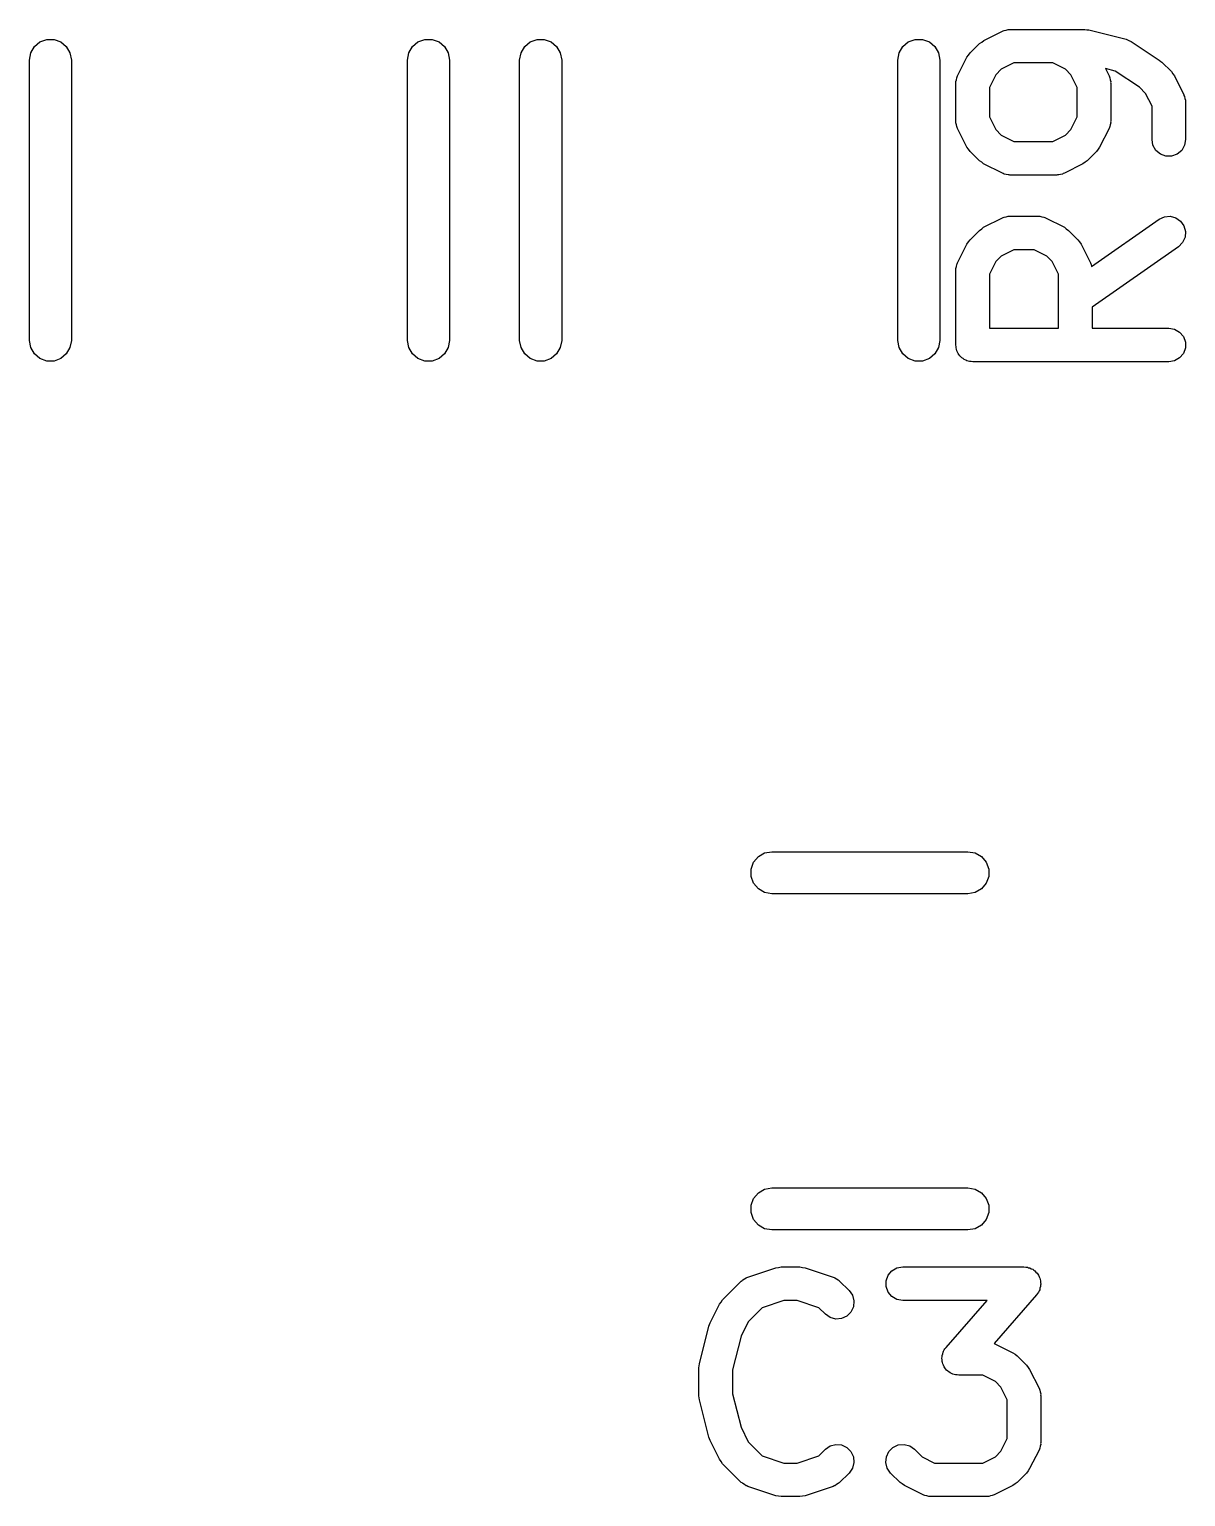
# Model space of a CAD drawing. Extents: x 110.2 to 157.8, y -100.3 to -70.3.
# Drawn here: x 153.25 to 157.38, y -89.63 to -84.39 of the extents above; entities that cross this region are included whole.
import ezdxf

# ---------------------------------------------------------------- set-up
doc = ezdxf.new("R2010")
doc.units = 0
doc.header["$MEASUREMENT"] = 0
doc.layers.add('BLACK', color=7, linetype='CONTINUOUS')

msp = doc.modelspace()

# ---------------------------------------------------------------- linework, layer by layer
at = {"layer": 'Black'}
for p, q in [((156.657, -84.4297), (156.723, -84.3963)), ((156.723, -84.3963), (156.726, -84.3953)), ((156.726, -84.3953), (156.729, -84.3936)), ((156.729, -84.3936), (156.736, -84.3924)), ((156.736, -84.3924), (156.743, -84.3904)), ((156.743, -84.3904), (156.747, -84.3906)), ((156.747, -84.3906), (156.75, -84.39)), ((156.75, -84.39), (157.017, -84.39)), ((157.017, -84.39), (157.024, -84.3913)), ((157.024, -84.3913), (157.031, -84.3918)), ((157.031, -84.3918), (157.165, -84.4251)), ((153.255, -84.4743), (153.268, -84.4518)), ((153.268, -84.4518), (153.287, -84.435)), ((153.287, -84.435), (153.312, -84.4261)), ((153.312, -84.4261), (153.338, -84.4261)), ((153.338, -84.4261), (153.362, -84.435)), ((153.362, -84.435), (153.382, -84.4518)), ((153.382, -84.4518), (153.395, -84.4743)), ((154.605, -84.4743), (154.618, -84.4518)), ((154.618, -84.4518), (154.637, -84.435)), ((154.637, -84.435), (154.662, -84.4261)), ((154.662, -84.4261), (154.688, -84.4261)), ((154.688, -84.4261), (154.713, -84.435)), ((154.713, -84.435), (154.732, -84.4518)), ((154.732, -84.4518), (154.745, -84.4743)), ((155.005, -84.4743), (155.018, -84.4518)), ((155.018, -84.4518), (155.037, -84.435)), ((155.037, -84.435), (155.062, -84.4261)), ((155.062, -84.4261), (155.088, -84.4261)), ((155.088, -84.4261), (155.112, -84.435)), ((155.112, -84.435), (155.132, -84.4518)), ((155.132, -84.4518), (155.145, -84.4743)), ((156.355, -84.4743), (156.368, -84.4518)), ((156.368, -84.4518), (156.387, -84.435)), ((156.387, -84.435), (156.412, -84.4261)), ((156.412, -84.4261), (156.438, -84.4261)), ((156.438, -84.4261), (156.463, -84.435)), ((156.463, -84.435), (156.482, -84.4518)), ((156.482, -84.4518), (156.495, -84.4743)), ((156.608, -84.4742), (156.641, -84.4409)), ((156.641, -84.4409), (156.649, -84.4354)), ((156.649, -84.4354), (156.657, -84.4297)), ((157.165, -84.4251), (157.174, -84.4293)), ((157.174, -84.4293), (157.183, -84.4334)), ((157.183, -84.4334), (157.283, -84.5001)), ((153.25, -84.5), (153.255, -84.4743)), ((153.25, -85.5), (153.25, -84.5)), ((153.395, -84.4743), (153.4, -84.5)), ((153.4, -84.5), (153.4, -85.5)), ((154.6, -84.5), (154.605, -84.4743)), ((154.6, -85.5), (154.6, -84.5)), ((154.745, -84.4743), (154.75, -84.5)), ((154.75, -84.5), (154.75, -85.5)), ((155, -84.5), (155.005, -84.4743)), ((155, -85.5), (155, -84.5)), ((155.145, -84.4743), (155.15, -84.5)), ((155.15, -84.5), (155.15, -85.5)), ((156.35, -84.5), (156.355, -84.4743)), ((156.35, -85.5), (156.35, -84.5)), ((156.495, -84.4743), (156.5, -84.5)), ((156.5, -84.5), (156.5, -85.5)), ((156.563, -84.5565), (156.596, -84.4898)), ((156.596, -84.4898), (156.602, -84.4821)), ((156.602, -84.4821), (156.608, -84.4742)), ((156.764, -84.51), (156.719, -84.5326)), ((156.903, -84.51), (156.764, -84.51)), ((156.948, -84.5326), (156.903, -84.51)), ((157.283, -84.5001), (157.288, -84.5042)), ((157.288, -84.5042), (157.292, -84.5076)), ((157.292, -84.5076), (157.326, -84.5409)), ((156.557, -84.5765), (156.559, -84.5697)), ((156.559, -84.5697), (156.56, -84.5628)), ((156.56, -84.5628), (156.562, -84.5598)), ((156.562, -84.5598), (156.563, -84.5565)), ((156.699, -84.5522), (156.677, -84.5975)), ((156.719, -84.5326), (156.699, -84.5522)), ((156.967, -84.5522), (156.948, -84.5326)), ((156.99, -84.5975), (156.967, -84.5522)), ((157.125, -84.539), (157.091, -84.5303)), ((157.091, -84.5303), (157.104, -84.5565)), ((157.104, -84.5565), (157.105, -84.5598)), ((157.105, -84.5598), (157.106, -84.5628)), ((157.106, -84.5628), (157.108, -84.5697)), ((157.108, -84.5697), (157.11, -84.5765)), ((157.212, -84.5966), (157.125, -84.539)), ((157.326, -84.5409), (157.331, -84.5488)), ((157.331, -84.5488), (157.337, -84.5565)), ((157.337, -84.5565), (157.37, -84.6232)), ((156.557, -84.5799), (156.557, -84.5765)), ((156.557, -84.5833), (156.557, -84.5799)), ((156.557, -84.7167), (156.557, -84.5833)), ((156.677, -84.5975), (156.677, -84.7025)), ((156.99, -84.7025), (156.99, -84.5975)), ((157.11, -84.5765), (157.109, -84.5799)), ((157.109, -84.5799), (157.11, -84.5833)), ((157.11, -84.5833), (157.11, -84.7167)), ((157.234, -84.6189), (157.212, -84.5966)), ((157.257, -84.6642), (157.234, -84.6189)), ((157.37, -84.6232), (157.371, -84.6265)), ((157.257, -84.7833), (157.257, -84.6642)), ((157.371, -84.6265), (157.373, -84.6295)), ((157.373, -84.6295), (157.374, -84.6364)), ((157.374, -84.6364), (157.376, -84.6431)), ((157.376, -84.6431), (157.376, -84.6466)), ((157.376, -84.6466), (157.377, -84.65)), ((157.377, -84.65), (157.377, -84.7833)), ((156.557, -84.7201), (156.557, -84.7167)), ((156.557, -84.7235), (156.557, -84.7201)), ((156.559, -84.7303), (156.557, -84.7235)), ((156.677, -84.7025), (156.699, -84.7478)), ((156.967, -84.7478), (156.99, -84.7025)), ((157.11, -84.7235), (157.108, -84.7303)), ((157.11, -84.7167), (157.109, -84.7201)), ((157.109, -84.7201), (157.11, -84.7235)), ((156.56, -84.7372), (156.559, -84.7303)), ((156.562, -84.7402), (156.56, -84.7372)), ((156.563, -84.7435), (156.562, -84.7402)), ((156.596, -84.8102), (156.563, -84.7435)), ((156.699, -84.7478), (156.719, -84.7674)), ((156.719, -84.7674), (156.764, -84.79)), ((156.903, -84.79), (156.948, -84.7674)), ((156.948, -84.7674), (156.967, -84.7478)), ((157.104, -84.7435), (157.07, -84.8102)), ((157.105, -84.7402), (157.104, -84.7435)), ((157.106, -84.7372), (157.105, -84.7402)), ((157.108, -84.7303), (157.106, -84.7372)), ((156.602, -84.8179), (156.596, -84.8102)), ((156.608, -84.8258), (156.602, -84.8179)), ((156.641, -84.8591), (156.608, -84.8258)), ((156.764, -84.79), (156.903, -84.79)), ((157.059, -84.8258), (157.026, -84.8591)), ((157.065, -84.8179), (157.059, -84.8258)), ((157.07, -84.8102), (157.065, -84.8179)), ((157.26, -84.8039), (157.257, -84.7833)), ((157.271, -84.8219), (157.26, -84.8039)), ((157.287, -84.8353), (157.271, -84.8219)), ((157.363, -84.8219), (157.347, -84.8353)), ((157.373, -84.8039), (157.363, -84.8219)), ((157.377, -84.7833), (157.373, -84.8039)), ((156.649, -84.8646), (156.641, -84.8591)), ((156.656, -84.8703), (156.649, -84.8646)), ((156.723, -84.9037), (156.656, -84.8703)), ((157.01, -84.8703), (156.944, -84.9037)), ((157.018, -84.8646), (157.01, -84.8703)), ((157.026, -84.8591), (157.018, -84.8646)), ((157.306, -84.8424), (157.287, -84.8353)), ((157.327, -84.8424), (157.306, -84.8424)), ((157.347, -84.8353), (157.327, -84.8424)), ((156.726, -84.9047), (156.723, -84.9037)), ((156.729, -84.9064), (156.726, -84.9047)), ((156.736, -84.9076), (156.729, -84.9064)), ((156.743, -84.9096), (156.736, -84.9076)), ((156.747, -84.9094), (156.743, -84.9096)), ((156.75, -84.91), (156.747, -84.9094)), ((156.917, -84.91), (156.75, -84.91)), ((156.92, -84.9094), (156.917, -84.91)), ((156.924, -84.9096), (156.92, -84.9094)), ((156.93, -84.9076), (156.924, -84.9096)), ((156.937, -84.9064), (156.93, -84.9076)), ((156.94, -84.9047), (156.937, -84.9064)), ((156.944, -84.9037), (156.94, -84.9047)), ((156.649, -85.1021), (156.656, -85.0963)), ((156.656, -85.0963), (156.723, -85.063)), ((156.723, -85.063), (156.726, -85.062)), ((156.726, -85.062), (156.729, -85.0603)), ((156.729, -85.0603), (156.736, -85.0591)), ((156.736, -85.0591), (156.743, -85.0571)), ((156.743, -85.0571), (156.747, -85.0573)), ((156.747, -85.0573), (156.75, -85.0567)), ((156.75, -85.0567), (156.85, -85.0567)), ((156.85, -85.0567), (156.853, -85.0573)), ((156.853, -85.0573), (156.857, -85.0571)), ((156.857, -85.0571), (156.864, -85.0591)), ((156.864, -85.0591), (156.871, -85.0603)), ((156.871, -85.0603), (156.874, -85.062)), ((156.874, -85.062), (156.877, -85.063)), ((156.877, -85.063), (156.944, -85.0963)), ((156.944, -85.0963), (156.951, -85.1021)), ((157.041, -85.2364), (157.282, -85.0675)), ((157.282, -85.0675), (157.301, -85.0587)), ((157.301, -85.0587), (157.322, -85.0569)), ((157.322, -85.0569), (157.342, -85.0623)), ((157.342, -85.0623), (157.359, -85.0742)), ((157.359, -85.0742), (157.371, -85.0913)), ((157.371, -85.0913), (157.376, -85.1114)), ((156.602, -85.1488), (156.608, -85.1409)), ((156.608, -85.1409), (156.641, -85.1076)), ((156.641, -85.1076), (156.649, -85.1021)), ((156.951, -85.1021), (156.959, -85.1076)), ((156.959, -85.1076), (156.992, -85.1409)), ((156.992, -85.1409), (156.998, -85.1488)), ((157.375, -85.1322), (157.366, -85.1511)), ((157.376, -85.1114), (157.375, -85.1322)), ((156.563, -85.2232), (156.596, -85.1565)), ((156.596, -85.1565), (156.602, -85.1488)), ((156.719, -85.1993), (156.699, -85.2189)), ((156.764, -85.1767), (156.719, -85.1993)), ((156.836, -85.1767), (156.764, -85.1767)), ((156.881, -85.1993), (156.836, -85.1767)), ((156.901, -85.2189), (156.881, -85.1993)), ((156.998, -85.1488), (157.004, -85.1565)), ((157.004, -85.1565), (157.037, -85.2232)), ((157.351, -85.1658), (157.043, -85.3812)), ((157.366, -85.1511), (157.351, -85.1658)), ((156.557, -85.2431), (156.559, -85.2364)), ((156.557, -85.2466), (156.557, -85.2431)), ((156.557, -85.25), (156.557, -85.2466)), ((156.557, -85.5167), (156.557, -85.25)), ((156.559, -85.2364), (156.56, -85.2295)), ((156.56, -85.2295), (156.562, -85.2265)), ((156.562, -85.2265), (156.563, -85.2232)), ((156.699, -85.2189), (156.677, -85.2642)), ((156.923, -85.2642), (156.901, -85.2189)), ((157.037, -85.2232), (157.038, -85.2265)), ((157.038, -85.2265), (157.04, -85.2295)), ((157.04, -85.2295), (157.041, -85.2364)), ((157.041, -85.2364), (157.041, -85.2364)), ((156.677, -85.2642), (156.677, -85.4567)), ((156.923, -85.4567), (156.923, -85.2642)), ((157.043, -85.3812), (157.043, -85.4567)), ((156.677, -85.4567), (156.923, -85.4567)), ((157.043, -85.4567), (157.317, -85.4567)), ((157.317, -85.4567), (157.337, -85.4603)), ((157.337, -85.4603), (157.355, -85.4707)), ((153.255, -85.5257), (153.25, -85.5)), ((153.4, -85.5), (153.395, -85.5257)), ((154.605, -85.5257), (154.6, -85.5)), ((154.75, -85.5), (154.745, -85.5257)), ((155.005, -85.5257), (155, -85.5)), ((155.15, -85.5), (155.145, -85.5257)), ((156.355, -85.5257), (156.35, -85.5)), ((156.5, -85.5), (156.495, -85.5257)), ((157.355, -85.4707), (157.369, -85.4867)), ((157.369, -85.4867), (157.376, -85.5062)), ((157.376, -85.5062), (157.376, -85.5271)), ((153.268, -85.5482), (153.255, -85.5257)), ((153.287, -85.565), (153.268, -85.5482)), ((153.312, -85.5739), (153.287, -85.565)), ((153.362, -85.565), (153.338, -85.5739)), ((153.382, -85.5482), (153.362, -85.565)), ((153.395, -85.5257), (153.382, -85.5482)), ((154.618, -85.5482), (154.605, -85.5257)), ((154.637, -85.565), (154.618, -85.5482)), ((154.662, -85.5739), (154.637, -85.565)), ((154.713, -85.565), (154.688, -85.5739)), ((154.732, -85.5482), (154.713, -85.565)), ((154.745, -85.5257), (154.732, -85.5482)), ((155.018, -85.5482), (155.005, -85.5257)), ((155.037, -85.565), (155.018, -85.5482)), ((155.062, -85.5739), (155.037, -85.565)), ((155.112, -85.565), (155.088, -85.5739)), ((155.132, -85.5482), (155.112, -85.565)), ((155.145, -85.5257), (155.132, -85.5482)), ((156.368, -85.5482), (156.355, -85.5257)), ((156.387, -85.565), (156.368, -85.5482)), ((156.412, -85.5739), (156.387, -85.565)), ((156.463, -85.565), (156.438, -85.5739)), ((156.482, -85.5482), (156.463, -85.565)), ((156.495, -85.5257), (156.482, -85.5482)), ((156.558, -85.5218), (156.557, -85.5167)), ((156.558, -85.5271), (156.558, -85.5218)), ((156.559, -85.532), (156.558, -85.5271)), ((156.56, -85.5372), (156.559, -85.532)), ((156.563, -85.5417), (156.56, -85.5372)), ((156.565, -85.5467), (156.563, -85.5417)), ((156.568, -85.5507), (156.565, -85.5467)), ((156.571, -85.5552), (156.568, -85.5507)), ((156.575, -85.5586), (156.571, -85.5552)), ((156.578, -85.5626), (156.575, -85.5586)), ((156.583, -85.5653), (156.578, -85.5626)), ((156.587, -85.5686), (156.583, -85.5653)), ((157.355, -85.5626), (157.337, -85.573)), ((157.369, -85.5467), (157.355, -85.5626)), ((157.376, -85.5271), (157.369, -85.5467)), ((153.338, -85.5739), (153.312, -85.5739)), ((154.688, -85.5739), (154.662, -85.5739)), ((155.088, -85.5739), (155.062, -85.5739)), ((156.438, -85.5739), (156.412, -85.5739)), ((156.592, -85.5704), (156.587, -85.5686)), ((156.596, -85.573), (156.592, -85.5704)), ((156.601, -85.574), (156.596, -85.573)), ((156.606, -85.5758), (156.601, -85.574)), ((156.611, -85.5758), (156.606, -85.5758)), ((156.617, -85.5767), (156.611, -85.5758)), ((157.317, -85.5767), (156.617, -85.5767)), ((157.337, -85.573), (157.317, -85.5767)), ((155.835, -87.3625), (155.852, -87.3425)), ((155.852, -87.3425), (155.874, -87.3295)), ((155.874, -87.3295), (155.9, -87.325)), ((155.9, -87.325), (156.6, -87.325)), ((156.6, -87.325), (156.626, -87.3295)), ((156.626, -87.3295), (156.648, -87.3425)), ((156.648, -87.3425), (156.665, -87.3625)), ((155.826, -87.387), (155.835, -87.3625)), ((155.826, -87.413), (155.826, -87.387)), ((156.665, -87.3625), (156.674, -87.387)), ((156.674, -87.387), (156.674, -87.413)), ((155.835, -87.4375), (155.826, -87.413)), ((155.852, -87.4575), (155.835, -87.4375)), ((156.665, -87.4375), (156.648, -87.4575)), ((156.674, -87.413), (156.665, -87.4375)), ((155.874, -87.4705), (155.852, -87.4575)), ((155.9, -87.475), (155.874, -87.4705)), ((156.6, -87.475), (155.9, -87.475)), ((156.626, -87.4705), (156.6, -87.475)), ((156.648, -87.4575), (156.626, -87.4705)), ((155.835, -88.5625), (155.852, -88.5425)), ((155.852, -88.5425), (155.874, -88.5295)), ((155.874, -88.5295), (155.9, -88.525)), ((155.9, -88.525), (156.6, -88.525)), ((156.6, -88.525), (156.626, -88.5295)), ((156.626, -88.5295), (156.648, -88.5425)), ((156.648, -88.5425), (156.665, -88.5625)), ((155.826, -88.587), (155.835, -88.5625)), ((155.826, -88.613), (155.826, -88.587)), ((156.665, -88.5625), (156.674, -88.587)), ((156.674, -88.587), (156.674, -88.613)), ((155.835, -88.6375), (155.826, -88.613)), ((155.852, -88.6575), (155.835, -88.6375)), ((156.665, -88.6375), (156.648, -88.6575)), ((156.674, -88.613), (156.665, -88.6375)), ((155.874, -88.6705), (155.852, -88.6575)), ((155.9, -88.675), (155.874, -88.6705)), ((156.6, -88.675), (155.9, -88.675)), ((156.626, -88.6705), (156.6, -88.675)), ((156.648, -88.6575), (156.626, -88.6705)), ((155.814, -88.8431), (155.914, -88.8097)), ((155.914, -88.8097), (155.924, -88.8083)), ((155.924, -88.8083), (155.933, -88.8067)), ((155.933, -88.8067), (156, -88.8067)), ((156, -88.8067), (156.009, -88.8083)), ((156.009, -88.8083), (156.019, -88.8097)), ((156.019, -88.8097), (156.119, -88.8431)), ((156.328, -88.8207), (156.346, -88.8103)), ((156.346, -88.8103), (156.367, -88.8067)), ((156.367, -88.8067), (156.8, -88.8067)), ((156.8, -88.8067), (156.806, -88.8077)), ((156.806, -88.8077), (156.812, -88.8078)), ((156.812, -88.8078), (156.816, -88.8095)), ((156.816, -88.8095), (156.821, -88.8103)), ((156.821, -88.8103), (156.826, -88.8132)), ((156.826, -88.8132), (156.831, -88.8153)), ((155.724, -88.9242), (155.791, -88.8576)), ((155.791, -88.8576), (155.794, -88.8556)), ((155.794, -88.8556), (155.796, -88.853)), ((155.796, -88.853), (155.802, -88.8497)), ((155.802, -88.8497), (155.808, -88.8456)), ((155.808, -88.8456), (155.811, -88.8447)), ((155.811, -88.8447), (155.814, -88.8431)), ((156.119, -88.8431), (156.122, -88.8447)), ((156.122, -88.8447), (156.125, -88.8456)), ((156.125, -88.8456), (156.131, -88.8497)), ((156.131, -88.8497), (156.137, -88.853)), ((156.137, -88.853), (156.14, -88.8556)), ((156.14, -88.8556), (156.142, -88.8576)), ((156.142, -88.8576), (156.176, -88.8909)), ((156.308, -88.8562), (156.315, -88.8367)), ((156.308, -88.8771), (156.308, -88.8562)), ((156.315, -88.8367), (156.328, -88.8207)), ((156.831, -88.8153), (156.835, -88.8184)), ((156.835, -88.8184), (156.839, -88.8207)), ((156.839, -88.8207), (156.842, -88.8252)), ((156.842, -88.8252), (156.847, -88.8291)), ((156.847, -88.8291), (156.849, -88.8331)), ((156.849, -88.8331), (156.852, -88.8367)), ((156.852, -88.8367), (156.854, -88.8422)), ((156.854, -88.8422), (156.857, -88.8473)), ((156.857, -88.8473), (156.858, -88.8519)), ((156.858, -88.8519), (156.859, -88.8562)), ((156.859, -88.8562), (156.859, -88.8621)), ((156.859, -88.8621), (156.86, -88.8679)), ((156.176, -88.8909), (156.188, -88.908)), ((156.188, -88.908), (156.193, -88.9281)), ((156.315, -88.8967), (156.308, -88.8771)), ((156.328, -88.9126), (156.315, -88.8967)), ((156.346, -88.923), (156.328, -88.9126)), ((156.845, -88.9062), (156.693, -89.0796)), ((156.848, -88.9012), (156.845, -88.9062)), ((156.852, -88.8967), (156.848, -88.9012)), ((156.854, -88.8923), (156.852, -88.8967)), ((156.856, -88.8884), (156.854, -88.8923)), ((156.857, -88.8826), (156.856, -88.8884)), ((156.859, -88.8771), (156.857, -88.8826)), ((156.86, -88.8679), (156.859, -88.8725)), ((156.859, -88.8725), (156.859, -88.8771)), ((155.68, -89.0065), (155.713, -88.9398)), ((155.713, -88.9398), (155.719, -88.9321)), ((155.719, -88.9321), (155.724, -88.9242)), ((155.866, -88.9524), (155.816, -89.0022)), ((155.943, -88.9267), (155.866, -88.9524)), ((155.99, -88.9267), (155.943, -88.9267)), ((156.068, -88.9524), (155.99, -88.9267)), ((156.091, -88.9758), (156.068, -88.9524)), ((156.182, -88.9677), (156.168, -88.9825)), ((156.191, -88.9489), (156.182, -88.9677)), ((156.193, -88.9281), (156.191, -88.9489)), ((156.367, -88.9267), (156.346, -88.923)), ((156.668, -88.9267), (156.367, -88.9267)), ((156.522, -89.0938), (156.668, -88.9267)), ((155.642, -89.1521), (155.675, -89.0188)), ((155.675, -89.0188), (155.678, -89.0128)), ((155.678, -89.0128), (155.68, -89.0065)), ((155.816, -89.0022), (155.79, -89.0543)), ((156.108, -88.9877), (156.091, -88.9758)), ((156.128, -88.9931), (156.108, -88.9877)), ((156.149, -88.9913), (156.128, -88.9931)), ((156.168, -88.9825), (156.149, -88.9913)), ((155.79, -89.0543), (155.76, -89.1741)), ((156.507, -89.1321), (156.508, -89.1275)), ((156.508, -89.1229), (156.51, -89.1174)), ((156.508, -89.1275), (156.508, -89.1229)), ((156.51, -89.1174), (156.511, -89.1116)), ((156.511, -89.1116), (156.513, -89.1077)), ((156.513, -89.1077), (156.515, -89.1033)), ((156.515, -89.1033), (156.518, -89.0988)), ((156.518, -89.0988), (156.522, -89.0938)), ((156.693, -89.0796), (156.694, -89.0797)), ((156.694, -89.0797), (156.76, -89.113)), ((156.76, -89.113), (156.768, -89.1187)), ((156.768, -89.1187), (156.776, -89.1242)), ((156.776, -89.1242), (156.809, -89.1576)), ((155.64, -89.1667), (155.641, -89.1594)), ((155.64, -89.2667), (155.64, -89.1667)), ((155.641, -89.1594), (155.642, -89.1521)), ((155.76, -89.1741), (155.76, -89.2593)), ((156.508, -89.1379), (156.507, -89.1321)), ((156.508, -89.1438), (156.508, -89.1379)), ((156.509, -89.1481), (156.508, -89.1438)), ((156.51, -89.1527), (156.509, -89.1481)), ((156.513, -89.1578), (156.51, -89.1527)), ((156.515, -89.1633), (156.513, -89.1578)), ((156.518, -89.1669), (156.515, -89.1633)), ((156.52, -89.1709), (156.518, -89.1669)), ((156.524, -89.1748), (156.52, -89.1709)), ((156.528, -89.1793), (156.524, -89.1748)), ((156.532, -89.1816), (156.528, -89.1793)), ((156.809, -89.1576), (156.815, -89.1654)), ((156.815, -89.1654), (156.82, -89.1732)), ((156.82, -89.1732), (156.854, -89.2398)), ((156.536, -89.1847), (156.532, -89.1816)), ((156.541, -89.1868), (156.536, -89.1847)), ((156.546, -89.1897), (156.541, -89.1868)), ((156.551, -89.1905), (156.546, -89.1897)), ((156.555, -89.1922), (156.551, -89.1905)), ((156.561, -89.1923), (156.555, -89.1922)), ((156.567, -89.1933), (156.561, -89.1923)), ((156.653, -89.1933), (156.567, -89.1933)), ((156.698, -89.216), (156.653, -89.1933)), ((156.717, -89.2355), (156.698, -89.216)), ((155.641, -89.2739), (155.64, -89.2667)), ((155.642, -89.2812), (155.641, -89.2739)), ((155.675, -89.4146), (155.642, -89.2812)), ((155.76, -89.2593), (155.79, -89.3791)), ((156.74, -89.2808), (156.717, -89.2355)), ((156.74, -89.4192), (156.74, -89.2808)), ((156.854, -89.2398), (156.855, -89.2431)), ((156.855, -89.2431), (156.856, -89.2461)), ((156.856, -89.2461), (156.858, -89.2531)), ((156.858, -89.2531), (156.86, -89.2598)), ((156.86, -89.2598), (156.859, -89.2633)), ((156.859, -89.2633), (156.86, -89.2667)), ((156.86, -89.2667), (156.86, -89.4333)), ((155.79, -89.3791), (155.816, -89.4311)), ((155.678, -89.4205), (155.675, -89.4146)), ((155.68, -89.4268), (155.678, -89.4205)), ((155.713, -89.4935), (155.68, -89.4268)), ((155.816, -89.4311), (155.866, -89.4809)), ((156.108, -89.4456), (156.128, -89.4402)), ((156.128, -89.4402), (156.149, -89.442)), ((156.149, -89.442), (156.168, -89.4509)), ((156.332, -89.4509), (156.351, -89.442)), ((156.351, -89.442), (156.372, -89.4402)), ((156.372, -89.4402), (156.392, -89.4456)), ((156.717, -89.4645), (156.74, -89.4192)), ((156.86, -89.4402), (156.858, -89.4469)), ((156.86, -89.4333), (156.859, -89.4367)), ((156.859, -89.4367), (156.86, -89.4402)), ((155.719, -89.5012), (155.713, -89.4935)), ((155.866, -89.4809), (155.943, -89.5067)), ((155.99, -89.5067), (156.068, -89.4809)), ((156.068, -89.4809), (156.091, -89.4576)), ((156.091, -89.4576), (156.108, -89.4456)), ((156.168, -89.4509), (156.182, -89.4656)), ((156.182, -89.4656), (156.191, -89.4845)), ((156.191, -89.4845), (156.193, -89.5052)), ((156.307, -89.5052), (156.309, -89.4845)), ((156.309, -89.4845), (156.318, -89.4656)), ((156.318, -89.4656), (156.332, -89.4509)), ((156.392, -89.4456), (156.409, -89.4576)), ((156.409, -89.4576), (156.436, -89.484)), ((156.436, -89.484), (156.481, -89.5067)), ((156.653, -89.5067), (156.698, -89.484)), ((156.698, -89.484), (156.717, -89.4645)), ((156.854, -89.4602), (156.82, -89.5268)), ((156.855, -89.4569), (156.854, -89.4602)), ((156.856, -89.4539), (156.855, -89.4569)), ((156.858, -89.4469), (156.856, -89.4539)), ((155.724, -89.5091), (155.719, -89.5012)), ((155.791, -89.5758), (155.724, -89.5091)), ((155.943, -89.5067), (155.99, -89.5067)), ((156.176, -89.5424), (156.142, -89.5758)), ((156.188, -89.5254), (156.176, -89.5424)), ((156.193, -89.5052), (156.188, -89.5254)), ((156.312, -89.5254), (156.307, -89.5052)), ((156.324, -89.5424), (156.312, -89.5254)), ((156.358, -89.5758), (156.324, -89.5424)), ((156.481, -89.5067), (156.653, -89.5067)), ((156.809, -89.5424), (156.776, -89.5758)), ((156.815, -89.5346), (156.809, -89.5424)), ((156.82, -89.5268), (156.815, -89.5346)), ((155.794, -89.5777), (155.791, -89.5758)), ((155.796, -89.5803), (155.794, -89.5777)), ((155.802, -89.5837), (155.796, -89.5803)), ((155.808, -89.5877), (155.802, -89.5837)), ((155.811, -89.5886), (155.808, -89.5877)), ((155.814, -89.5903), (155.811, -89.5886)), ((155.914, -89.6236), (155.814, -89.5903)), ((156.119, -89.5903), (156.019, -89.6236)), ((156.122, -89.5886), (156.119, -89.5903)), ((156.125, -89.5877), (156.122, -89.5886)), ((156.131, -89.5837), (156.125, -89.5877)), ((156.137, -89.5803), (156.131, -89.5837)), ((156.14, -89.5777), (156.137, -89.5803)), ((156.142, -89.5758), (156.14, -89.5777)), ((156.365, -89.5813), (156.358, -89.5758)), ((156.373, -89.587), (156.365, -89.5813)), ((156.44, -89.6203), (156.373, -89.587)), ((156.76, -89.587), (156.694, -89.6203)), ((156.768, -89.5813), (156.76, -89.587)), ((156.776, -89.5758), (156.768, -89.5813)), ((155.924, -89.625), (155.914, -89.6236)), ((155.933, -89.6267), (155.924, -89.625)), ((156, -89.6267), (155.933, -89.6267)), ((156.009, -89.625), (156, -89.6267)), ((156.019, -89.6236), (156.009, -89.625)), ((156.443, -89.6213), (156.44, -89.6203)), ((156.446, -89.623), (156.443, -89.6213)), ((156.453, -89.6243), (156.446, -89.623)), ((156.46, -89.6263), (156.453, -89.6243)), ((156.463, -89.6261), (156.46, -89.6263)), ((156.467, -89.6267), (156.463, -89.6261)), ((156.667, -89.6267), (156.467, -89.6267)), ((156.67, -89.6261), (156.667, -89.6267)), ((156.674, -89.6263), (156.67, -89.6261)), ((156.68, -89.6243), (156.674, -89.6263)), ((156.687, -89.623), (156.68, -89.6243)), ((156.69, -89.6213), (156.687, -89.623)), ((156.694, -89.6203), (156.69, -89.6213))]:
    msp.add_line(p, q, dxfattribs=at)

doc.saveas('drawing.dxf')
